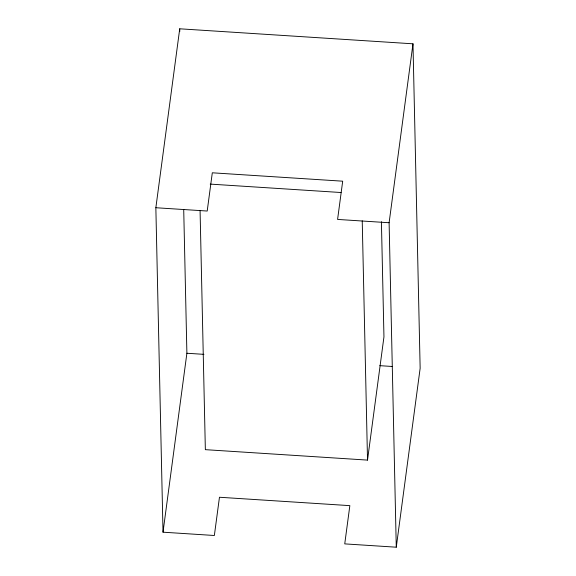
<?xml version="1.0" encoding="UTF-8"?>
<svg xmlns="http://www.w3.org/2000/svg" width="576" height="576" viewBox="0 0 576 576"><rect width="100%" height="100%" fill="white"/><g stroke="black" fill="none" stroke-linecap="round" stroke-linejoin="round"><path stroke-width="0.86" d="M155.851 207.734L179.726 28.8L412.985 43.812L420.149 368.266L396.274 547.2L344.743 543.881L349.848 505.642L219.463 497.254L214.358 535.493L163.015 532.188L155.851 207.734L207.202 211.039L212.306 172.8L342.691 181.188L337.586 219.427L389.11 222.746L396.274 547.2M163.015 532.188L186.89 353.254L183.715 209.448M389.11 222.746L412.985 43.812M200.074 210.391L205.351 449.662L367.517 460.102L383.954 336.881L381.413 221.746M210.226 184.104L341.035 192.521M186.89 353.254L203.933 354.348M379.778 365.666L392.335 366.48M362.232 220.831L367.517 460.102M179.726 28.8L179.784 31.493"/></g></svg>
